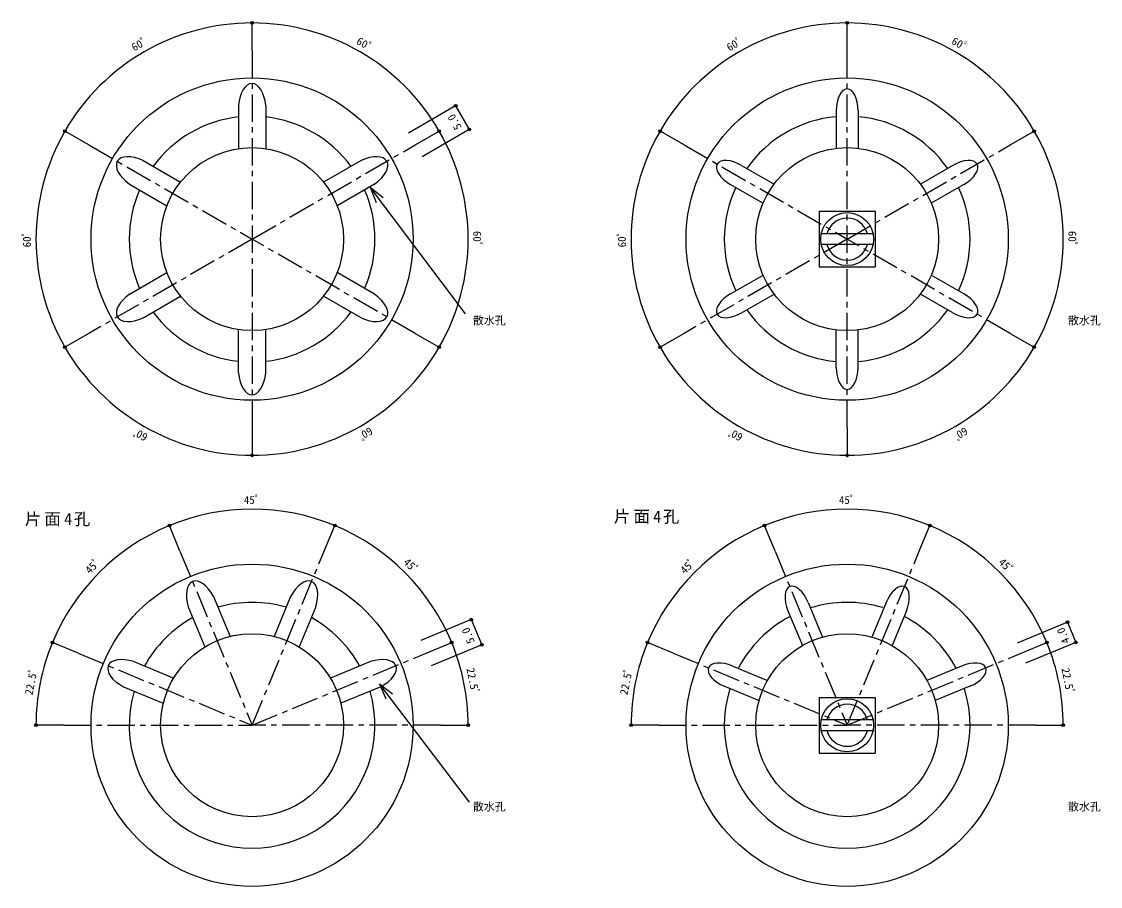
# Model space of a CAD drawing. Units: millimetres on the paper. Extents: x -588 to 140, y -97 to 211.
# Drawn here: x -586.1 to -388.5, y -31.9 to 126.4 of the extents above; entities that cross this region are included whole.
import ezdxf
from ezdxf.enums import TextEntityAlignment as Align

# ---------------------------------------------------------------- set-up
doc = ezdxf.new("R2010")
doc.units = ezdxf.units.MM
doc.header["$PDMODE"] = 32
doc.header["$PDSIZE"] = 0.5
doc.linetypes.add('CHAIN1', pattern=[8, 5, -1, 1, -1])
doc.layers.add('0-1_ノズル', color=4, linetype='Continuous')
doc.styles.add('ＭＳ ゴシック', font='')
doc.styles.get('ＭＳ ゴシック').set_extended_font_data('MS Gothic')

msp = doc.modelspace()

# ---------------------------------------------------------------- linework, layer by layer
at = {"layer": '0-1_ノズル'}
for p, q in [((-543.923, 121.096), (-543.923, 126.172)), ((-543.923, 121.096), (-543.923, 126.172)), ((-543.923, 121.096), (-543.923, 126.172)), ((-434.923, 121.096), (-434.923, 126.172)), ((-434.923, 121.096), (-434.923, 126.172)), ((-434.923, 121.096), (-434.923, 126.172)), ((-506.635, 111.011), (-515.295, 106.011)), ((-506.635, 111.011), (-504.135, 106.681)), ((-573.801, 103.846), (-578.197, 106.384)), ((-573.801, 103.846), (-578.197, 106.384)), ((-514.045, 103.846), (-509.649, 106.384)), ((-514.045, 103.846), (-509.649, 106.384)), ((-514.045, 103.846), (-509.649, 106.384)), ((-504.135, 106.681), (-512.795, 101.681)), ((-464.801, 103.846), (-469.197, 106.384)), ((-464.801, 103.846), (-469.197, 106.384)), ((-405.045, 103.846), (-400.649, 106.384)), ((-405.045, 103.846), (-400.649, 106.384)), ((-522.296, 96.087), (-519.931, 94.241)), ((-430.177, 87.596), (-439.669, 87.596)), ((-430.177, 85.596), (-439.669, 85.596)), ((-573.801, 69.346), (-578.197, 66.808)), ((-514.045, 69.346), (-509.649, 66.808)), ((-464.801, 69.346), (-469.197, 66.808)), ((-405.045, 69.346), (-400.649, 66.808)), ((-543.923, 52.096), (-543.923, 47.02)), ((-434.923, 52.096), (-434.923, 47.02)), ((-557.126, 29.47), (-559.068, 34.159)), ((-557.126, 29.47), (-559.068, 34.159)), ((-530.721, 29.47), (-528.778, 34.159)), ((-530.721, 29.47), (-528.778, 34.159)), ((-448.126, 29.47), (-450.068, 34.159)), ((-421.721, 29.47), (-419.778, 34.159)), ((-503.767, 16.935), (-513.006, 13.108)), ((-503.767, 16.935), (-501.854, 12.316)), ((-394.576, 16.473), (-403.815, 12.646)), ((-394.576, 16.473), (-393.045, 12.777)), ((-575.797, 10.798), (-580.487, 12.741)), ((-512.049, 10.798), (-507.36, 12.741)), ((-501.854, 12.316), (-511.093, 8.489)), ((-466.797, 10.798), (-471.487, 12.741)), ((-403.049, 10.798), (-398.36, 12.741)), ((-393.045, 12.777), (-402.284, 8.951)), ((-520.577, 5.187), (-518.207, 3.348)), ((-430.177, -1.404), (-439.669, -1.404)), ((-578.423, -2.404), (-583.499, -2.404)), ((-509.423, -2.404), (-504.347, -2.404)), ((-469.423, -2.404), (-474.499, -2.404)), ((-430.177, -3.404), (-439.669, -3.404)), ((-400.423, -2.404), (-395.347, -2.404))]:
    msp.add_line(p, q, dxfattribs=at)
at = {"layer": '0-1_ノズル', "linetype": 'CHAIN1'}
for p, q in [((-543.923, 121.096), (-543.923, 52.096)), ((-434.923, 52.096), (-434.923, 121.096)), ((-573.801, 103.846), (-543.923, 86.596)), ((-543.923, 86.596), (-514.045, 103.846)), ((-464.801, 103.846), (-434.923, 86.596)), ((-434.923, 86.596), (-405.045, 103.846)), ((-543.923, 86.596), (-573.801, 69.346)), ((-514.045, 69.346), (-543.923, 86.596)), ((-434.923, 86.596), (-464.801, 69.346)), ((-405.045, 69.346), (-434.923, 86.596)), ((-557.126, 29.47), (-543.923, -2.404)), ((-543.923, -2.404), (-530.721, 29.47)), ((-448.126, 29.47), (-434.923, -2.404)), ((-434.923, -2.404), (-421.721, 29.47)), ((-575.797, 10.798), (-543.923, -2.404)), ((-543.923, -2.404), (-512.049, 10.798)), ((-466.797, 10.798), (-434.923, -2.404)), ((-434.923, -2.404), (-403.049, 10.798)), ((-578.423, -2.404), (-543.923, -2.404)), ((-509.423, -2.404), (-543.923, -2.404)), ((-469.423, -2.404), (-434.923, -2.404)), ((-400.423, -2.404), (-434.923, -2.404))]:
    msp.add_line(p, q, dxfattribs=at)
at = {"layer": '0-1_ノズル', "color": 7}
for p, q in [((-546.423, 111.081), (-546.423, 103.158)), ((-541.423, 111.081), (-541.423, 103.158)), ((-436.923, 110.096), (-436.923, 103.226)), ((-432.923, 110.096), (-432.923, 103.226)), ((-563.878, 101.004), (-557.017, 97.042)), ((-523.968, 101.004), (-530.83, 97.042)), ((-454.275, 100.078), (-448.325, 96.643)), ((-415.572, 100.078), (-421.521, 96.643)), ((-566.378, 96.673), (-559.517, 92.712)), ((-521.468, 96.673), (-528.33, 92.712)), ((-456.275, 96.614), (-450.325, 93.179)), ((-413.572, 96.614), (-419.521, 93.179)), ((-566.378, 76.518), (-559.517, 80.48)), ((-521.468, 76.518), (-528.33, 80.48)), ((-456.275, 76.578), (-450.325, 80.013)), ((-413.572, 76.578), (-419.521, 80.013)), ((-563.878, 72.188), (-557.017, 76.15)), ((-523.968, 72.188), (-530.83, 76.15)), ((-454.275, 73.114), (-448.325, 76.549)), ((-415.572, 73.114), (-421.521, 76.549)), ((-546.423, 62.111), (-546.423, 70.033)), ((-541.423, 62.111), (-541.423, 70.033)), ((-436.923, 63.096), (-436.923, 69.966)), ((-432.923, 63.096), (-432.923, 69.966)), ((-550.984, 21.174), (-547.952, 13.854)), ((-536.863, 21.174), (-539.895, 13.854)), ((-442.068, 20.072), (-439.439, 13.725)), ((-427.778, 20.072), (-430.407, 13.725)), ((-555.603, 19.261), (-552.571, 11.941)), ((-532.243, 19.261), (-535.275, 11.941)), ((-445.764, 18.542), (-443.135, 12.195)), ((-424.082, 18.542), (-426.711, 12.195)), ((-565.588, 9.276), (-558.268, 6.244)), ((-522.258, 9.276), (-529.578, 6.244)), ((-455.869, 8.437), (-449.522, 5.808)), ((-413.977, 8.437), (-420.324, 5.808)), ((-567.501, 4.656), (-560.182, 1.624)), ((-520.345, 4.656), (-527.665, 1.624)), ((-457.4, 4.741), (-451.053, 2.112)), ((-412.447, 4.741), (-418.794, 2.112))]:
    msp.add_line(p, q, dxfattribs=at)
at = {"layer": '0-1_ノズル', "color": 3}
for p, q in [((-440.023, 91.696), (-440.023, 81.496)), ((-440.023, 81.496), (-429.823, 81.496)), ((-440.023, 2.696), (-440.023, -7.504)), ((-440.023, -7.504), (-429.823, -7.504))]:
    msp.add_line(p, q, dxfattribs=at)
at = {"layer": '0-1_ノズル'}
for points in [[(-504.841, 72.944), (-522.296, 96.087), (-521.171, 93.306)], [(-504.111, -16.511), (-520.577, 5.187), (-519.444, 2.409)]]:
    msp.add_lwpolyline(points, dxfattribs=at)
at = {"layer": '0-1_ノズル', "color": 3}
for points in [[(-440.023, 91.696), (-429.823, 91.696), (-429.823, 81.496)], [(-440.023, 2.696), (-429.823, 2.696), (-429.823, -7.504)]]:
    msp.add_lwpolyline(points, dxfattribs=at)
for centre, radius in [((-543.923, 86.596), 29.5), ((-434.923, 86.596), 29.5), ((-543.923, 86.596), 16.75), ((-434.923, 86.596), 16.75), ((-543.923, -2.404), 29.5), ((-434.923, -2.404), 29.5), ((-543.923, -2.404), 16.75), ((-434.923, -2.404), 16.75)]:
    msp.add_circle(centre, radius, dxfattribs=at)
at = {"layer": '0-1_ノズル'}
for centre in [(-434.923, 86.596), (-434.923, -2.404)]:
    msp.add_circle(centre, 4.85, dxfattribs=at)
for centre, radius, start, end in [((-543.923, 86.596), 39.576, 90, 150), ((-543.923, 86.596), 39.576, 30, 90), ((-434.923, 86.596), 39.576, 90, 150), ((-434.923, 86.596), 39.576, 30, 90), ((-543.923, 86.596), 39.576, 150, 210), ((-543.923, 86.596), 39.576, 330, 30), ((-434.923, 86.596), 39.576, 150, 210), ((-434.923, 86.596), 39.576, 330, 30), ((-434.923, 86.596), 3.85, 15.05465, 164.94535), ((-434.923, 86.596), 3.85, 195.05465, 344.94535), ((-543.923, 86.596), 39.576, 210, 270), ((-543.923, 86.596), 39.576, 270, 330), ((-434.923, 86.596), 39.576, 210, 270), ((-434.923, 86.596), 39.576, 270, 330), ((-543.923, -2.404), 39.576, 67.5, 112.5), ((-434.923, -2.404), 39.576, 67.5, 112.5), ((-543.923, -2.404), 39.576, 112.5, 157.5), ((-543.923, -2.404), 39.576, 22.5, 67.5), ((-434.923, -2.404), 39.576, 112.5, 157.5), ((-434.923, -2.404), 39.576, 22.5, 67.5), ((-543.923, -2.404), 39.576, 157.5, 180), ((-543.923, -2.404), 39.576, 0, 22.5), ((-434.923, -2.404), 39.576, 157.5, 180), ((-434.923, -2.404), 39.576, 0, 22.5), ((-434.923, -2.404), 3.85, 15.05465, 164.94535), ((-434.923, -2.404), 3.85, 195.05465, 344.94535)]:
    msp.add_arc(centre, radius, start, end, dxfattribs=at)
at = {"layer": '0-1_ノズル', "color": 3}
for centre, start, end in [((-543.923, 86.596), 96.37937, 143.62063), ((-543.923, 86.596), 36.37937, 83.62063), ((-434.923, 86.596), 95.09969, 144.90031), ((-434.923, 86.596), 35.09969, 84.90031), ((-543.923, 86.596), 156.37937, 203.62063), ((-543.923, 86.596), 336.37937, 23.62063), ((-434.923, 86.596), 155.09969, 204.90031), ((-434.923, 86.596), 335.09969, 24.90031), ((-543.923, 86.596), 216.37937, 263.62063), ((-543.923, 86.596), 276.37937, 323.62063), ((-434.923, 86.596), 215.09969, 264.90031), ((-434.923, 86.596), 275.09969, 324.90031), ((-543.923, -2.404), 73.87937, 106.12063), ((-434.923, -2.404), 73.20456, 107.40031), ((-543.923, -2.404), 118.87937, 151.12063), ((-543.923, -2.404), 28.87937, 61.12063), ((-434.923, -2.404), 117.59969, 152.40031), ((-434.923, -2.404), 27.59969, 62.40031), ((-434.923, -2.404), 162.59969, 17.40031), ((-543.923, -2.404), 163.87937, 16.12063)]:
    msp.add_arc(centre, 22.5, start, end, dxfattribs=at)
at = {"layer": '0-1_ノズル', "color": 7}
for centre, major_axis, ratio, start_param, end_param in [((-543.923, 110.096), (0, 5), 0.51, 4.9107435, 7.6556271), ((-434.923, 110.096), (0, 4), 0.5, 4.712389, 7.8539816), ((-564.275, 98.346), (-4.33, 2.5), 0.51, 4.9107435, 7.6556271), ((-523.572, 98.346), (4.33, 2.5), 0.51, 4.9107435, 7.6556271), ((-455.275, 98.346), (-3.464, 2), 0.5, 4.712389, 7.8539816), ((-414.572, 98.346), (3.464, 2), 0.5, 4.712389, 7.8539816), ((-564.275, 74.846), (-4.33, -2.5), 0.51, 4.9107435, 7.6556271), ((-523.572, 74.846), (4.33, -2.5), 0.51, 4.9107435, 7.6556271), ((-455.275, 74.846), (-3.464, -2), 0.5, 4.712389, 7.8539816), ((-414.572, 74.846), (3.464, -2), 0.5, 4.712389, 7.8539816), ((-543.923, 63.096), (0, -5), 0.51, 4.9107435, 7.6556271), ((-434.923, 63.096), (0, -4), 0.5, 4.712389, 7.8539816), ((-552.916, 19.307), (-1.913, 4.619), 0.51, 4.9107435, 7.6556271), ((-534.93, 19.307), (1.913, 4.619), 0.51, 4.9107435, 7.6556271), ((-443.916, 19.307), (-1.531, 3.696), 0.5, 4.712389, 7.8539816), ((-425.93, 19.307), (1.531, 3.696), 0.5, 4.712389, 7.8539816), ((-565.634, 6.589), (-4.619, 1.913), 0.51, 4.9107435, 7.6556271), ((-522.212, 6.589), (4.619, 1.913), 0.51, 4.9107435, 7.6556271), ((-456.634, 6.589), (-3.696, 1.531), 0.5, 4.712389, 7.8539816), ((-413.212, 6.589), (3.696, 1.531), 0.5, 4.712389, 7.8539816)]:
    msp.add_ellipse(centre, major_axis=major_axis, ratio=ratio, start_param=start_param, end_param=end_param, dxfattribs=at)
at = {"layer": '0-1_ノズル'}
for p in [(-543.923, 126.172), (-434.923, 126.172), (-506.635, 111.011), (-504.135, 106.681), (-578.197, 106.384), (-509.649, 106.384), (-469.197, 106.384), (-400.649, 106.384), (-578.197, 66.808), (-509.649, 66.808), (-469.197, 66.808), (-400.649, 66.808), (-543.923, 47.02), (-434.923, 47.02), (-559.068, 34.159), (-528.778, 34.159), (-450.068, 34.159), (-419.778, 34.159), (-503.767, 16.935), (-394.576, 16.473), (-580.487, 12.741), (-507.36, 12.741), (-501.854, 12.316), (-471.487, 12.741), (-398.36, 12.741), (-393.045, 12.777), (-583.499, -2.404), (-504.347, -2.404), (-474.499, -2.404), (-395.347, -2.404)]:
    msp.add_point(p, dxfattribs=at)

# ---------------------------------------------------------------- texts
at = {"layer": '0-1_ノズル', "style": 'ＭＳ ゴシック'}
for s, rotation, p in [('60ﾟ', 30, (-565.26, 120.553)), ('60ﾟ', 330, (-525.184, 122.053)), ('60ﾟ', 30, (-456.26, 120.553)), ('60ﾟ', 330, (-416.184, 122.053)), ('5.0', 120, (-505.068, 107.297)), ('60ﾟ', 90, (-583.999, 85.096)), ('60ﾟ', 270, (-503.847, 88.096)), ('60ﾟ', 90, (-474.999, 85.096)), ('60ﾟ', 270, (-394.847, 88.096)), ('60ﾟ', 150, (-562.662, 51.139)), ('60ﾟ', 210, (-522.586, 52.639)), ('60ﾟ', 150, (-453.662, 51.139)), ('60ﾟ', 210, (-413.586, 52.639)), ('45ﾟ', 45, (-573.322, 24.873)), ('45ﾟ', 315, (-516.646, 26.994)), ('45ﾟ', 45, (-464.322, 24.873)), ('45ﾟ', 315, (-407.646, 26.994)), ('5.0', 112.5, (-502.698, 13.048)), ('4.0', 112.5, (-393.698, 13.048)), ('22.5ﾟ', 281.25, (-505.105, 7.866)), ('22.5ﾟ', 281.25, (-396.105, 7.866)), ('22.5ﾟ', 78.75, (-583.717, 2.962)), ('22.5ﾟ', 78.75, (-474.717, 2.962))]:
    msp.add_text(s, height=1.466, rotation=rotation, dxfattribs=at).set_placement(p, align=Align.BOTTOM_LEFT)
for s, p in [('散水孔', (-503.474, 70.528)), ('散水孔', (-394.474, 70.528)), ('45ﾟ', (-545.423, 37.672)), ('45ﾟ', (-436.423, 37.672)), ('散水孔', (-503.474, -18.472)), ('散水孔', (-394.474, -18.472))]:
    msp.add_text(s, height=1.466, dxfattribs=at).set_placement(p, align=Align.BOTTOM_LEFT)
at = {"layer": '0-1_ノズル', "color": 7, "char_height": 2.199, "attachment_point": 7, "style": 'ＭＳ ゴシック'}
for insert in [(-585.557, 34.017), (-477.659, 34.467)]:
    msp.add_mtext('\\T1.2;片面4孔', dxfattribs=dict(at, insert=insert))

doc.saveas('drawing.dxf')
